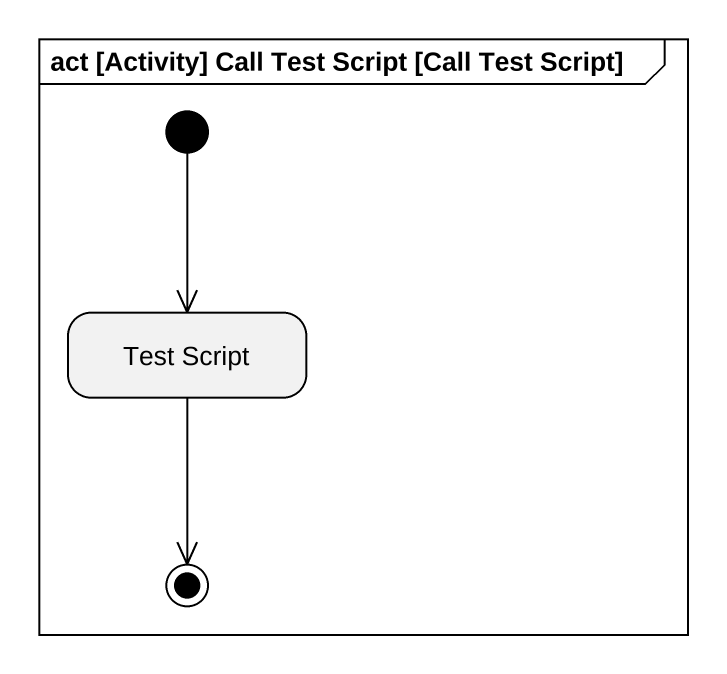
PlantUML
@startuml
mainframe act [Activity] Call Test Script [Call Test Script]
hide empty description
state "Test Script" as Test_Script
[*] --> Test_Script
Test_Script --> [*]
@enduml
